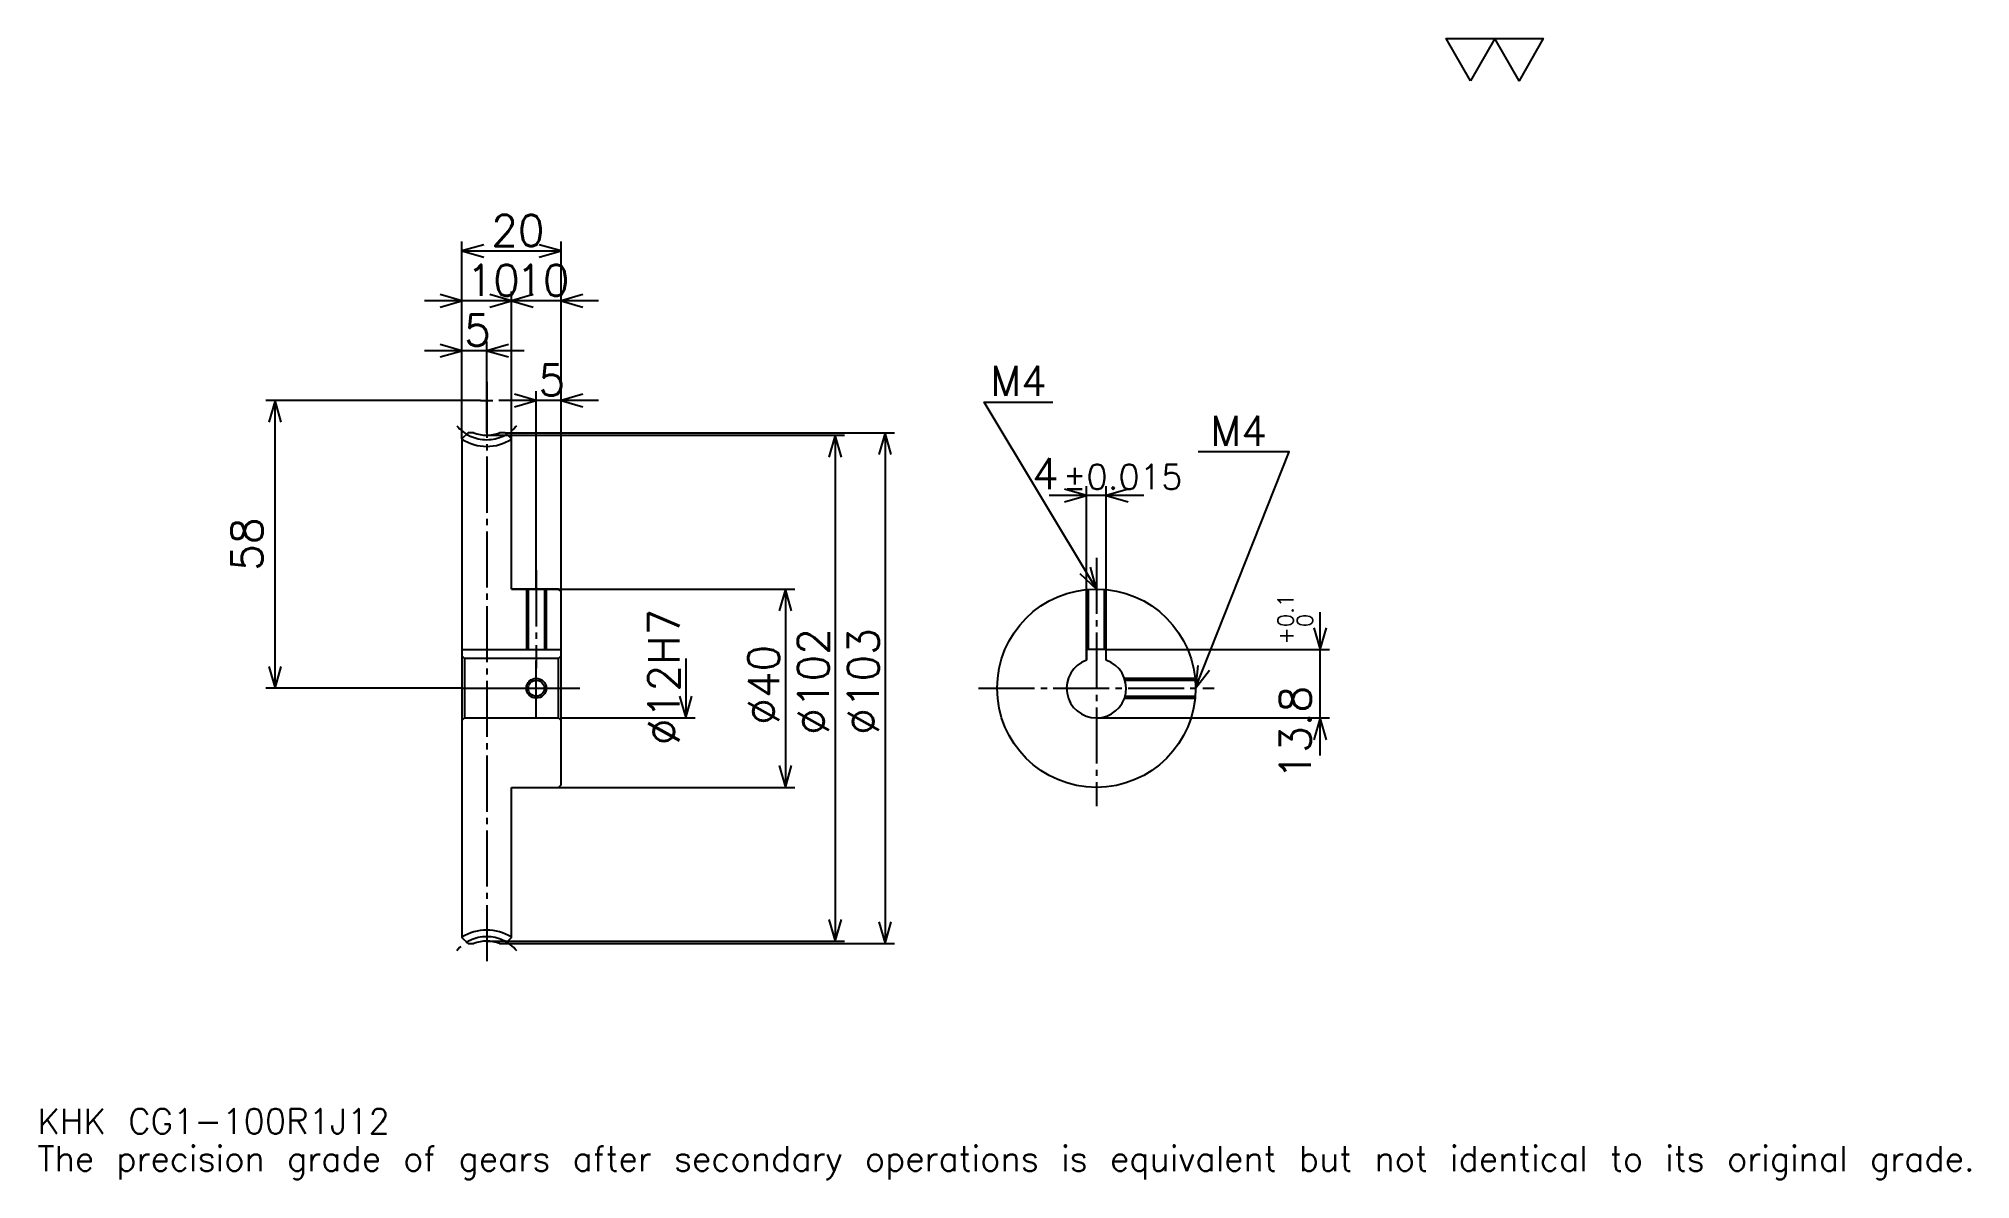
# Model space of a CAD drawing. Extents: x 13 to 402, y 5 to 235.
import ezdxf

# ---------------------------------------------------------------- set-up
doc = ezdxf.new("R2010")
doc.units = 0
doc.linetypes.add('DASHDOT', pattern=[15.073172, 11.304878, -1.256098, 1.256098, -1.256098])
doc.layers.get('0').update_dxf_attribs({"linetype": 'CONTINUOUS'})
doc.layers.add('DASHDOT', color=6, linetype='DASHDOT')
doc.styles.add('KANJI', font='TXT', dxfattribs={"bigfont": 'BIGFONT'})

msp = doc.modelspace()

# ---------------------------------------------------------------- linework, layer by layer
at = {"color": 5}
for p, q in [((98.121948, 155.128052), (98.121948, 193.658539)), ((98.121948, 191.774384), (118.121948, 191.774384)), ((118.121948, 155.128052), (118.121948, 193.658539)), ((108.121948, 155.128052), (108.121948, 183.609772)), ((115.658531, 181.725616), (90.585365, 181.725616)), ((125.658531, 181.725616), (100.585365, 181.725616)), ((110.658531, 171.676834), (90.585365, 171.676834)), ((103.121948, 155.128052), (103.121948, 173.560974)), ((101.890244, 161.628052), (58.554878, 161.628052)), ((60.439022, 103.628052), (60.439022, 161.628052)), ((125.658531, 161.628052), (105.585365, 161.628052)), ((113.121948, 155.128052), (113.121948, 163.512207)), ((98.121948, 153.871948), (98.121948, 155.128052)), ((103.121948, 154.628052), (118.121948, 154.628052)), ((106.865852, 155.128052), (118.121948, 155.128052)), ((108.121948, 153.871948), (108.121948, 155.128052)), ((113.121948, 123.628052), (113.121948, 155.128052)), ((113.121948, 123.628052), (113.121948, 155.128052)), ((118.121948, 155.128052), (185.323166, 155.128052)), ((118.121948, 123.128052), (118.121948, 155.128052)), ((118.121948, 154.628052), (175.274384, 154.628052)), ((173.390244, 154.628052), (173.390244, 52.628052)), ((183.439026, 155.128052), (183.439026, 52.128052)), ((224.048767, 111.428055), (224.048767, 144.353668)), ((228.048782, 111.428055), (228.048782, 144.353668)), ((235.585373, 142.469513), (216.512192, 142.469513)), ((108.121948, 123.628052), (118.121948, 123.628052)), ((118.121948, 123.628052), (165.225616, 123.628052)), ((163.341461, 123.628052), (163.341461, 83.628052)), ((271.170715, 90.091469), (271.170715, 118.964638)), ((143.243896, 109.628052), (143.243896, 97.628052)), ((228.048782, 111.428055), (273.054871, 111.428055)), ((98.121948, 103.628052), (58.554874, 103.628052)), ((118.121948, 97.628052), (145.128052, 97.628052)), ((226.048767, 97.628052), (273.054871, 97.628052)), ((108.121948, 83.628052), (118.121948, 83.628052)), ((118.121948, 83.628052), (165.225616, 83.628052)), ((103.121948, 52.628052), (118.121948, 52.628052)), ((106.865852, 52.128052), (118.121948, 52.128052)), ((118.121948, 52.628052), (175.274384, 52.628052)), ((118.121948, 52.128052), (185.323166, 52.128052))]:
    msp.add_line(p, q, dxfattribs=at)
at = {"color": 4}
for p, q in [((98.121948, 111.428055), (118.121948, 111.428055)), ((118.121948, 110.128052), (117.621948, 109.628052)), ((98.121948, 97.128052), (98.621948, 97.628052)), ((118.121948, 97.128052), (117.621948, 97.628052))]:
    msp.add_line(p, q, dxfattribs=at)
at = {"color": 7}
msp.add_lwpolyline([(301.463409, 226.097565), (296.564636, 234.588791), (316.15976, 234.588791), (311.260956, 226.097565), (306.362183, 234.588791), (301.463409, 226.097565)], dxfattribs=at)
at = {"color": 5}
for points in [[(102.518288, 193.030487), (98.121948, 191.774384), (102.518288, 190.518295)], [(113.725609, 190.518295), (118.121948, 191.774384), (113.725609, 193.030487)], [(93.725609, 180.469513), (98.121948, 181.725616), (93.725609, 182.98172)], [(103.725609, 180.469513), (108.121948, 181.725616), (103.725609, 182.98172)], [(112.518288, 182.98172), (108.121948, 181.725616), (112.518288, 180.469513)], [(122.518288, 182.98172), (118.121948, 181.725616), (122.518288, 180.469513)], [(93.725609, 170.420746), (98.121948, 171.676834), (93.725609, 172.932922)], [(107.518288, 172.932922), (103.121948, 171.676834), (107.518288, 170.420746)], [(61.695118, 157.23172), (60.439022, 161.628052), (59.182926, 157.23172)], [(108.725609, 160.371948), (113.121948, 161.628052), (108.725609, 162.884155)], [(122.518288, 162.884155), (118.121948, 161.628052), (122.518288, 160.371948)], [(226.048767, 123.628052), (203.439026, 161.310974), (217.256104, 161.310974)], [(174.646332, 150.23172), (173.390244, 154.628052), (172.134155, 150.23172)], [(184.695114, 150.73172), (183.439026, 155.128052), (182.182922, 150.73172)], [(246.048782, 103.628052), (264.890259, 151.262207), (246.551224, 151.262207)], [(219.652435, 141.213425), (224.048767, 142.469513), (219.652435, 143.725616)], [(232.445129, 143.725616), (228.048782, 142.469513), (232.445129, 141.213425)], [(222.709778, 126.751625), (226.048767, 123.628052), (224.863968, 128.044144)], [(164.597565, 119.231712), (163.341461, 123.628052), (162.085358, 119.231712)], [(269.914612, 115.824394), (271.170715, 111.428055), (272.426819, 115.824394)], [(59.182926, 108.024391), (60.439022, 103.628052), (61.695118, 108.024391)], [(246.497787, 108.178215), (246.048782, 103.628052), (248.833878, 107.254189)], [(141.987808, 102.024391), (143.243896, 97.628052), (144.5, 102.024391)], [(272.426819, 93.231712), (271.170715, 97.628052), (269.914612, 93.231712)], [(162.085358, 88.024391), (163.341461, 83.628052), (164.597565, 88.024391)], [(172.134155, 57.024391), (173.390244, 52.628052), (174.646332, 57.024391)], [(182.182922, 56.524391), (183.439026, 52.128052), (184.695114, 56.524391)]]:
    msp.add_lwpolyline(points, dxfattribs=at)
at = {"color": 4}
for points in [[(100.523872, 155.128052), (99.378044, 155.128052), (98.121948, 153.871948), (98.121948, 97.128052)], [(108.121948, 123.628052), (108.121948, 153.871948), (106.865852, 155.128052), (105.720024, 155.128052)], [(108.121948, 83.628052), (117.621948, 83.628052), (118.121948, 84.128052), (118.121948, 123.128052), (117.621948, 123.628052), (108.121948, 123.628052)], [(111.121948, 123.628052), (111.121948, 111.428055)], [(111.501945, 123.628052), (111.501945, 111.428055)], [(114.741951, 123.628052), (114.741951, 111.428055)], [(115.121948, 123.628052), (115.121948, 111.428055)], [(224.048767, 109.284904), (224.048767, 123.527802)], [(224.428772, 111.428055), (224.428772, 123.562332)], [(227.668777, 111.428055), (227.668777, 123.562332)], [(228.048767, 109.284904), (228.048767, 123.527802)], [(98.121948, 110.128052), (98.621948, 109.628052), (98.621948, 97.628052), (117.621948, 97.628052), (117.621948, 109.628052), (98.621948, 109.628052)], [(228.048782, 109.284904), (228.048782, 111.428055), (224.048767, 111.428055), (224.048767, 109.284904)], [(231.705627, 105.628052), (245.948517, 105.628052)], [(231.825943, 105.248055), (245.983063, 105.248055)], [(231.705627, 101.628052), (245.948517, 101.628052)], [(231.825943, 102.008049), (245.983063, 102.008049)], [(98.121948, 97.128052), (98.121948, 53.384148), (99.378044, 52.128052), (100.523872, 52.128052)], [(105.720024, 52.128052), (106.865852, 52.128052), (108.121948, 53.384148), (108.121948, 83.628052)]]:
    msp.add_lwpolyline(points, dxfattribs=at)
for centre, radius in [((226.048767, 103.628052), 20), ((113.121948, 103.628052), 1.62)]:
    msp.add_circle(centre, radius, dxfattribs=at)
at = {"color": 7}
msp.add_circle((113.121948, 103.628052), 2, dxfattribs=at)
at = {"color": 4}
for centre, radius, start, end in [((103.121948, 161.628052), 9.25, 237.27956006, 302.72043994), ((103.121948, 161.628052), 7, 248.21321192, 291.78678997), ((226.048767, 103.628052), 6, 109.47122094, 70.52871076), ((103.121948, 45.628052), 9.25, 57.27956006, 122.72043994), ((103.121948, 45.628052), 7, 68.21321003, 111.78678808)]:
    msp.add_arc(centre, radius, start, end, dxfattribs=at)
at = {"layer": 'DASHDOT', "color": 7}
for p, q in [((103.121948, 165.396347), (103.121948, 48.35976)), ((101.890244, 161.628052), (104.353653, 161.628052)), ((226.048767, 129.908539), (226.048767, 79.859756)), ((98.121948, 103.628052), (121.890244, 103.628052)), ((202.280487, 103.628052), (249.817078, 103.628052))]:
    msp.add_line(p, q, dxfattribs=at)
for points in [[(113.121948, 127.396347), (113.121948, 107.65976)], [(113.121948, 97.859756), (113.121948, 109.396347)], [(107.353653, 103.628052), (118.890244, 103.628052)]]:
    msp.add_lwpolyline(points, dxfattribs=at)
for centre, start, end in [((103.121948, 161.628052), 219.99999848, 320.00000152), ((103.121948, 45.628052), 39.99999848, 140.00000152)]:
    msp.add_arc(centre, 7.9, start, end, dxfattribs=at)

# ---------------------------------------------------------------- texts
at = {"color": 7, "style": 'KANJI'}
for s, height, p in [('20', 6.280488, (104.039635, 192.779266)), ('10', 6.280488, (99.039635, 182.730499)), ('10', 6.280488, (109.039627, 182.730499)), ('5', 6.280488, (98.580788, 172.681702)), ('5', 6.280488, (113.580788, 162.632935)), ('M4', 6.029269, (204.695129, 162.567078)), ('M4', 6.029269, (249.063416, 152.518295)), ('4', 6.280488, (213.08461, 143.725616)), ('%%p0.015', 5.02439, (219.301514, 143.725616)), ('KHK CG1-100R1J12', 5.02439, (12.560976, 13.817073)), ('The precision grade of gears after secondary operations is equivalent but not identical to its original grade.', 5.02439, (12.560976, 6.280488))]:
    msp.add_text(s, height=height, dxfattribs=at).set_placement(p)
for s, height, p in [('58', 6.280488, (57.926826, 127.289635)), ('0.1', 3.140244, (265.769531, 115.941643)), ('%%c12H7', 6.280488, (141.987808, 92.166161)), ('0', 3.140244, (269.663391, 115.941643)), ('%%c102', 6.280488, (172.134155, 94.207321)), ('%%c103', 6.280488, (182.182922, 94.207321)), ('+', 3.140244, (265.769531, 112.424568)), ('%%c40', 6.280488, (162.085358, 96.248474)), ('13.8', 6.280488, (269.286591, 85.240128))]:
    msp.add_text(s, height=height, rotation=90, dxfattribs=at).set_placement(p)

doc.saveas('drawing.dxf')
